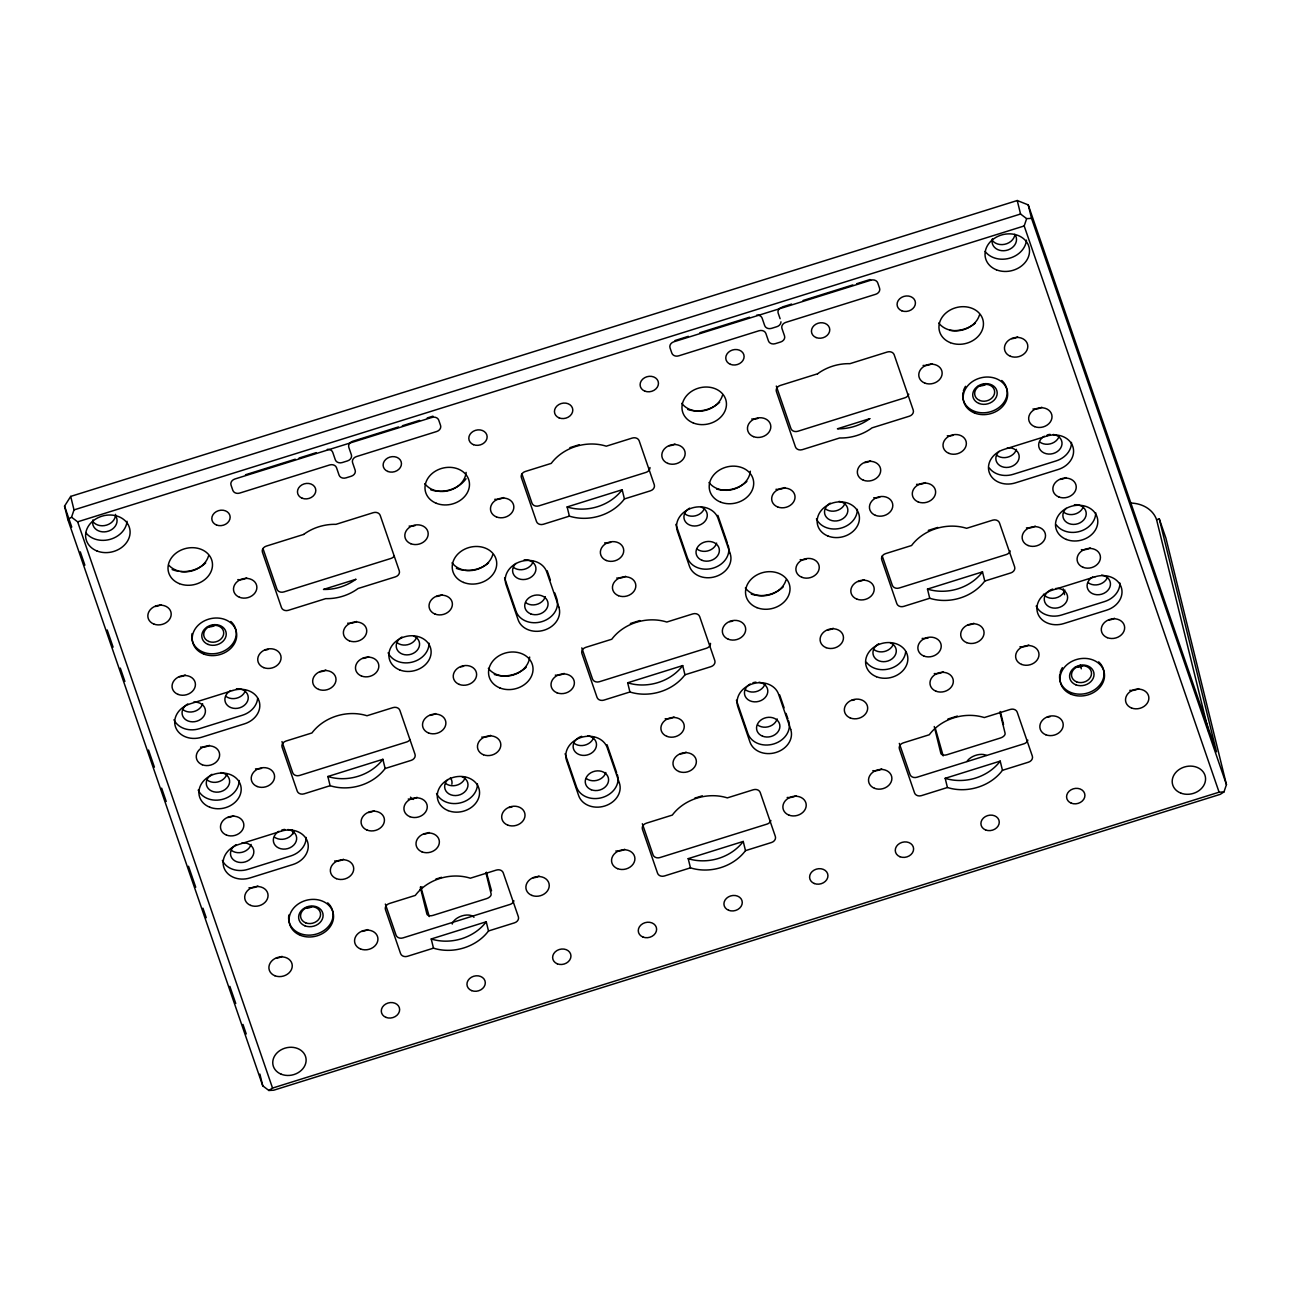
<?xml version="1.0" encoding="UTF-8"?>
<svg xmlns="http://www.w3.org/2000/svg" width="1291" height="1291" viewBox="0 0 1291 1291"><rect width="100%" height="100%" fill="white"/><g stroke="black" fill="none" stroke-linecap="round" stroke-linejoin="round"><path stroke-width="1.5" d="M1159.27 518.869L1165.934 538.218L1226.45 784.605L1223.981 791.916L1220.302 794.32L273.757 1090.201L268.867 1090.475L262.767 1085.844L67.858 519.595L71.538 517.191L74.007 509.897L70.698 496.406L1017.243 200.525L1028.233 204.882L1216.477 751.782L1159.27 518.869L1156.591 519.708A30.871 25.546 -13.8 0 0 1130.722 503.054M1223.981 791.916L1219.091 792.19L1024.183 225.957L1026.652 218.647L1031.541 218.373L1226.45 784.605M67.858 519.595L64.55 506.12L70.698 496.406M268.867 1090.475L272.546 1088.071L1219.091 792.19M74.007 509.897L1020.552 214.016L1026.652 218.647M71.538 517.191L77.638 521.822L1024.183 225.957M245.5 474.765L295.268 459.209M299.092 458.015L316.311 452.625M398.532 426.934L352.653 441.28A5.616 4.631 -13.9 0 0 348.812 447.348L351.378 454.819A5.616 4.648 -13.8 0 1 347.537 460.887L342.18 462.565A5.616 4.648 -13.8 0 1 335.321 459.838L332.755 452.366A5.616 4.631 -13.6 0 0 327.317 449.365M402.356 425.74L419.575 420.35M427.224 417.961L432.953 416.17M674.951 340.534L688.329 336.338M699.803 332.755L749.522 317.215M782.023 307.064L791.593 304.063M803.067 300.48L852.835 284.924M856.659 283.73L870.053 279.534M569.847 447.67L579.336 444.701M569.396 516.142L567.136 506.943L622.165 489.741L624.424 498.939A44.346 36.681 -13.8 0 1 569.396 516.142L543.366 524.275A5.616 4.648 -13.8 0 1 536.507 521.548L521.37 477.589A5.616 4.648 -13.8 0 1 525.211 471.522L551.241 463.388A44.346 36.681 -13.8 0 1 606.27 446.186L632.283 438.052A5.616 4.648 -13.8 0 1 639.158 440.764L654.279 484.738A5.616 4.648 -13.8 0 1 650.454 490.806L624.424 498.939M630.379 623.521L639.868 620.551M928.294 530.391L937.782 527.422M330.109 785.703L327.866 776.504L382.878 759.302L385.138 768.5A44.346 36.681 -13.8 0 1 330.109 785.703L304.095 793.836A5.616 4.648 -13.8 0 1 297.22 791.109L282.1 747.15A5.616 4.648 -13.8 0 1 285.94 741.082L311.954 732.949A44.346 36.681 -13.8 0 1 366.983 715.747L393.013 707.613A5.616 4.648 -13.8 0 1 399.871 710.34L415.008 754.299A5.616 4.648 -13.8 0 1 411.167 760.367L385.138 768.5M629.927 691.992L627.668 682.794L682.697 665.591L684.956 674.79A44.346 36.681 -13.8 0 1 629.927 691.992L603.898 700.125A5.616 4.648 -13.8 0 1 597.039 697.398L581.902 653.44A5.616 4.648 -13.8 0 1 585.743 647.372L611.773 639.239A44.346 36.681 -13.8 0 1 666.802 622.036L692.815 613.903A5.616 4.648 -13.8 0 1 699.69 616.614L714.811 660.589A5.616 4.648 -13.8 0 1 710.97 666.656L684.956 674.79M929.73 598.266L927.487 589.083L982.499 571.881L984.759 581.063A44.346 36.681 -13.8 0 1 929.73 598.266L903.716 606.399A5.616 4.648 -13.8 0 1 896.842 603.688L881.721 559.713A5.616 4.648 -13.8 0 1 885.561 553.645L911.575 545.512A44.346 36.681 -13.8 0 1 966.604 528.309L992.634 520.176A5.616 4.648 -13.8 0 1 999.492 522.903L1014.629 566.862A5.616 4.648 -13.8 0 1 1010.788 572.93L984.759 581.063M435.825 879.106L441.522 877.315M694.703 798.177L702.304 795.805M947.901 719.039L957.373 716.069M433.486 948.159L431.226 938.977L486.239 921.774L488.498 930.972A44.346 36.681 -13.8 0 1 433.486 948.159L407.456 956.308A5.616 4.648 -13.8 0 1 400.581 953.581L385.46 909.622A5.616 4.648 -13.8 0 1 389.301 903.539L415.315 895.405A44.346 36.681 -13.8 0 1 470.344 878.203L496.373 870.069A5.616 4.648 -13.8 0 1 503.232 872.797L518.369 916.755A5.616 4.648 -13.8 0 1 514.528 922.823L488.498 930.972M690.459 867.842L688.2 858.644L743.229 841.442L745.488 850.64A44.346 36.681 -13.8 0 1 690.459 867.842L664.429 875.976A5.616 4.648 -13.8 0 1 657.571 873.249L642.434 829.29A5.616 4.648 -13.8 0 1 646.275 823.222L672.304 815.089A44.346 36.681 -13.8 0 1 727.333 797.886L753.347 789.753A5.616 4.648 -13.8 0 1 760.221 792.464L775.342 836.439A5.616 4.648 -13.8 0 1 771.502 842.507L745.488 850.64M947.433 787.51L945.173 778.312L1000.202 761.109L1002.462 770.307A44.346 36.681 -13.8 0 1 947.433 787.51L921.419 795.643A5.616 4.648 -13.8 0 1 914.544 792.916L899.407 748.958A5.616 4.648 -13.8 0 1 903.248 742.89L929.278 734.757A44.346 36.681 -13.8 0 1 984.307 717.554L1010.337 709.421A5.616 4.648 -13.8 0 1 1017.195 712.148L1032.332 756.106A5.616 4.648 -13.8 0 1 1028.491 762.174L1002.462 770.307M882.237 555.985L892.323 585.291A5.616 4.648 -13.8 0 0 899.198 588.018L1006.27 554.549A5.616 4.648 -13.8 0 0 1010.159 550.902M943.188 755.897L935.2 727.914M780.103 318.732L778.183 313.132A5.616 4.631 -13.9 0 1 780.684 307.645M776.311 386.074L790.931 428.547A5.616 4.648 -13.8 0 0 797.806 431.275L904.878 397.806A5.616 4.648 -13.8 0 0 908.751 394.158M899.311 743.39L910.026 774.535A5.616 4.648 -13.8 0 0 916.9 777.263L1023.973 743.794A5.616 4.648 -13.8 0 0 1027.846 740.13M717.844 515.335L727.414 543.108M779.651 694.881L784.121 707.839M786.025 713.39L787.946 718.958M675.887 524.356L687.361 557.664A21.334 17.638 -13.8 0 0 713.455 568.024A21.334 17.638 -13.8 0 0 728.043 544.947M736.419 700.206L747.892 733.514A21.334 17.638 -13.8 0 0 773.987 743.874A21.334 17.638 -13.8 0 0 788.575 720.798M521.903 473.845L531.989 503.167A5.616 4.648 -13.8 0 0 538.847 505.878L645.936 472.409A5.616 4.648 -13.8 0 0 649.986 467.536M581.805 647.872L592.521 679.018A5.616 4.648 -13.8 0 0 599.379 681.729L706.467 648.26A5.616 4.648 -13.8 0 0 710.518 643.386M642.337 823.723L653.052 854.868A5.616 4.648 -13.8 0 0 659.911 857.579L766.999 824.11A5.616 4.648 -13.8 0 0 770.872 820.463M547.174 570.735L550.353 579.998M554.807 592.956L556.728 598.508A21.334 17.638 -13.8 0 1 542.123 621.568A21.334 17.638 -13.8 0 1 516.029 611.224L504.571 577.9M607.06 744.746L616.614 772.502M565.103 753.75L576.561 787.074A21.334 17.638 -13.8 0 0 602.655 797.418A21.334 17.638 -13.8 0 0 617.259 774.358M491.532 890.822L486.4 872.2M429.241 916.562L420.785 886.723M262.993 548.578L276.968 589.212A5.616 4.648 -13.8 0 0 283.842 591.923L390.915 558.454A5.616 4.648 -13.8 0 0 394.255 555.985M385.347 904.055L396.063 935.184A5.616 4.648 -13.8 0 0 402.937 937.912L510.01 904.442A5.616 4.648 -13.8 0 0 513.899 900.795M281.987 741.583L292.702 772.728A5.616 4.648 -13.8 0 0 299.577 775.455L406.649 741.986A5.616 4.648 -13.8 0 0 409.989 739.517M77.638 521.822L272.546 1088.071M64.55 506.12L71.763 527.083M80.3 551.854L84.883 565.184M107.185 629.976L113.092 647.13M120.305 668.092L124.888 681.422M148.513 750.023L154.42 767.177M161.633 788.139L166.216 801.485M188.518 866.261L195.732 887.224M202.945 908.186L206.237 917.723M229.846 986.324L235.753 1003.462M242.966 1024.425L246.242 1033.962M1156.591 519.708L1208.521 731.093M1028.233 204.882L1031.541 218.373M1017.243 200.525L1020.552 214.016M1000.364 711.535L1003.543 724.509M999.912 712.18L1005.092 733.256A5.616 3.147 -19 0 1 1000.493 737.984L946.948 754.735A5.616 3.147 -19 0 1 940.849 753.331L934.264 726.526M485.949 872.845L491.129 893.905A5.616 3.147 -19 0 1 486.529 898.649L432.985 915.384A5.616 3.147 -19 0 1 426.885 913.996L420.301 887.175M259.894 1074.112L262.767 1085.844M1063.235 588.857L1064.559 594.699M1080.406 664.897L1081.293 668.803M292.315 829.919L293.186 833.808M419.688 890.161A44.346 24.852 -19 0 1 422.141 886.949M966.959 761.512A11.797 6.6 -19 0 1 986.437 755.429M450.301 777.86A22.463 12.587 -19 0 1 451.866 784.202M413.362 799.419A22.463 12.587 -19 0 1 410.49 797.144M452.253 924.066A11.797 6.6 -19 0 1 461.936 915.9A11.797 6.6 -19 0 1 473.975 917.272M1082.859 665.672A10.102 8.359 -13.8 0 1 1075.274 667.173M986.017 384.315A10.102 8.359 -13.8 0 1 978.433 385.799M215.081 625.296A10.102 8.359 -13.8 0 1 207.496 626.797M311.922 906.653A10.102 8.359 -13.8 0 1 306.935 908.218M1138.662 688.603A11.797 9.747 -13.8 0 1 1129.803 690.346M1050.196 716.602A11.797 9.747 -13.8 0 1 1047.179 717.199M881.672 768.92A11.797 9.747 -13.8 0 1 872.829 770.679M796.014 795.708A11.797 9.747 -13.8 0 1 787.171 797.451M624.699 849.252A11.797 9.747 -13.8 0 1 615.839 850.995M539.041 876.04A11.797 9.747 -13.8 0 1 533.215 877.848M367.709 929.585A11.797 9.747 -13.8 0 1 361.9 931.408M282.051 956.357A11.797 9.747 -13.8 0 1 276.242 958.18M1114.44 618.26A11.797 9.747 -13.8 0 1 1108.63 620.083M1028.782 645.032A11.797 9.747 -13.8 0 1 1019.938 646.775M943.124 671.804A11.797 9.747 -13.8 0 1 934.281 673.563M854.658 699.819A11.797 9.747 -13.8 0 1 851.64 700.4M777.15 718.926A11.797 9.747 -13.8 0 1 757.672 725.009M686.15 752.137A11.797 9.747 -13.8 0 1 680.325 753.96M605.834 772.486A11.797 9.747 -13.8 0 1 586.356 778.57M512.027 806.923A11.797 9.747 -13.8 0 1 509.009 807.504M429.161 832.469A11.797 9.747 -13.8 0 1 423.335 834.293M343.503 859.241A11.797 9.747 -13.8 0 1 334.659 860.984M257.845 886.013A11.797 9.747 -13.8 0 1 248.985 887.772M1090.233 547.917A11.797 9.747 -13.8 0 1 1081.374 549.659M833.244 628.249A11.797 9.747 -13.8 0 1 827.434 630.073M490.612 735.354A11.797 9.747 -13.8 0 1 481.753 737.096M233.623 815.686A11.797 9.747 -13.8 0 1 227.813 817.493M1066.011 477.573A11.797 9.747 -13.8 0 1 1060.201 479.397M806.23 559.132A11.797 9.747 -13.8 0 1 800.194 559.649M463.598 666.237A11.797 9.747 -13.8 0 1 460.58 666.834M209.416 745.343A11.797 9.747 -13.8 0 1 200.573 747.086M1041.805 407.23A11.797 9.747 -13.8 0 1 1032.961 408.989M953.339 435.245A11.797 9.747 -13.8 0 1 947.304 435.761M870.489 460.79A11.797 9.747 -13.8 0 1 864.663 462.614M784.831 487.562A11.797 9.747 -13.8 0 1 775.972 489.305M704.515 507.912A11.797 9.747 -13.8 0 1 685.037 513.996M610.708 542.349A11.797 9.747 -13.8 0 1 604.656 542.865M533.183 561.456A11.797 9.747 -13.8 0 1 513.721 567.54M442.184 594.667A11.797 9.747 -13.8 0 1 436.358 596.49M356.526 621.455A11.797 9.747 -13.8 0 1 347.682 623.198M268.06 649.454A11.797 9.747 -13.8 0 1 265.042 650.051M185.21 674.999A11.797 9.747 -13.8 0 1 179.384 676.823M1017.598 336.903A11.797 9.747 -13.8 0 1 1011.773 338.71M931.941 363.675A11.797 9.747 -13.8 0 1 923.081 365.418M757.817 418.445A11.797 9.747 -13.8 0 1 751.765 418.978M674.951 444.007A11.797 9.747 -13.8 0 1 669.125 445.815M503.635 497.551A11.797 9.747 -13.8 0 1 494.776 499.294M415.169 525.55A11.797 9.747 -13.8 0 1 409.118 526.082M246.646 577.884A11.797 9.747 -13.8 0 1 237.802 579.627M160.988 604.656A11.797 9.747 -13.8 0 1 155.178 606.48M1064.849 590.035A11.797 9.747 -13.8 0 1 1055.215 598.088A11.797 9.747 -13.8 0 1 1043.483 594.247M1035.301 526.131A11.797 9.747 -13.8 0 1 1026.442 527.874M1016.42 449.365A11.797 9.747 -13.8 0 1 996.959 455.449M973.85 623.246A11.797 9.747 -13.8 0 1 968.024 625.07M925.421 482.576A11.797 9.747 -13.8 0 1 916.578 484.319M893.533 643.596A11.797 9.747 -13.8 0 1 874.055 649.68M863.969 579.691A11.797 9.747 -13.8 0 1 858.16 581.515M845.105 502.909A11.797 9.747 -13.8 0 1 825.627 508.993M465.228 777.472A11.797 9.747 -13.8 0 1 445.766 783.556M435.68 713.568A11.797 9.747 -13.8 0 1 429.855 715.392M416.799 636.802A11.797 9.747 -13.8 0 1 397.338 642.886M374.229 810.683A11.797 9.747 -13.8 0 1 368.403 812.507M325.8 670.013A11.797 9.747 -13.8 0 1 319.974 671.82M293.912 831.033A11.797 9.747 -13.8 0 1 274.434 837.117M261.557 768.339A11.797 9.747 -13.8 0 1 255.505 768.871M245.484 690.346A11.797 9.747 -13.8 0 1 226.006 696.43M765.047 683.762A11.797 9.747 -13.8 0 1 745.569 689.846M732.675 621.084A11.797 9.747 -13.8 0 1 729.657 621.665M716.618 543.075A11.797 9.747 -13.8 0 1 697.14 549.159M674.031 716.973A11.797 9.747 -13.8 0 1 665.188 718.716M625.619 576.286A11.797 9.747 -13.8 0 1 616.759 578.029M593.715 737.306A11.797 9.747 -13.8 0 1 574.253 743.39M564.167 673.402A11.797 9.747 -13.8 0 1 555.308 675.145M545.302 596.636A11.797 9.747 -13.8 0 1 525.824 602.719M1107.678 576.657A11.797 9.747 -13.8 0 1 1088.216 582.741M1083.472 506.314A11.797 9.747 -13.8 0 1 1063.994 512.398M1059.265 435.971A11.797 9.747 -13.8 0 1 1039.788 442.055M928.213 637.867A11.797 9.747 -13.8 0 1 922.161 638.383M879.784 497.18A11.797 9.747 -13.8 0 1 873.749 497.713M417.058 797.305A11.797 9.747 -13.8 0 1 408.214 799.048M368.629 656.619A11.797 9.747 -13.8 0 1 362.803 658.442M251.083 844.411A11.797 9.747 -13.8 0 1 231.605 850.495M226.861 774.067A11.797 9.747 -13.8 0 1 207.399 780.167M202.655 703.74A11.797 9.747 -13.8 0 1 183.177 709.824M975.302 323.121A28.063 23.222 -13.8 0 1 949.853 330.335M719.636 402.292A28.063 23.222 -13.8 0 1 687.732 409.473M746.876 481.414A28.063 23.222 -13.8 0 1 716.65 489.095M783.185 586.937A28.063 23.222 -13.8 0 1 751.281 594.118M205.672 562.941A28.063 23.222 -13.8 0 1 180.675 571.51M178.9 571.316A28.063 23.222 -13.8 0 1 172.155 569.557M466.051 478.767A28.063 23.222 -13.8 0 1 430.742 489.805M488.579 562.908A28.063 23.222 -13.8 0 1 464.889 570.315M463.13 570.122A28.063 23.222 -13.8 0 1 456.385 568.363M526.212 667.253A28.063 23.222 -13.8 0 1 494.308 674.451M115.577 514.367A12.345 10.215 -13.8 0 1 106.653 525.098A12.345 10.215 -13.8 0 1 92.823 521.483M1014.629 235.914A12.345 10.215 -13.8 0 1 1004.527 244.338A12.345 10.215 -13.8 0 1 992.246 240.336M1098.657 661.863A22.463 18.574 -13.8 0 1 1087.861 692.944A22.463 18.574 -13.8 0 1 1059.846 673.983M1060.234 672.369A22.463 18.574 -13.8 0 1 1062.38 667.657M1001.8 380.49A22.463 18.574 -13.8 0 1 991.004 411.587A22.463 18.574 -13.8 0 1 962.989 392.625M963.376 390.995A22.463 18.574 -13.8 0 1 965.539 386.299M327.704 902.845A22.463 18.574 -13.8 0 1 316.908 933.926A22.463 18.574 -13.8 0 1 288.894 914.98M230.863 621.487A22.463 18.574 -13.8 0 1 220.067 652.568A22.463 18.574 -13.8 0 1 192.052 633.607M529.665 657.038A22.463 18.574 -13.8 0 1 512.592 675.177A22.463 18.574 -13.8 0 1 488.353 668.335M208.513 555.985A22.463 18.574 -13.8 0 1 191.1 571.106A22.463 18.574 -13.8 0 1 168.879 565.297M466.116 472.393A22.463 18.574 -13.8 0 1 449.042 490.532A22.463 18.574 -13.8 0 1 424.804 483.689M492.726 554.791A22.463 18.574 -13.8 0 1 474.362 570.106A22.463 18.574 -13.8 0 1 452.044 562.811M786.025 579.982A22.463 18.574 -13.8 0 1 767.661 595.296A22.463 18.574 -13.8 0 1 745.343 588.002M979.449 315.004A22.463 18.574 -13.8 0 1 961.085 330.318A22.463 18.574 -13.8 0 1 938.767 323.024M722.476 395.336A22.463 18.574 -13.8 0 1 704.111 410.651A22.463 18.574 -13.8 0 1 681.777 403.357M750.329 471.199A22.463 18.574 -13.8 0 1 733.256 489.337A22.463 18.574 -13.8 0 1 709.017 482.495M905.701 651.568A21.334 17.638 -13.8 0 1 889.483 668.786A21.334 17.638 -13.8 0 1 866.455 662.299M890.322 642.821A11.797 9.747 -13.8 0 1 893.662 657.377A11.797 9.747 -13.8 0 1 875.766 658.91A11.797 9.747 -13.8 0 1 878.638 643.822M477.46 783.895A21.334 17.638 -13.8 0 1 460.274 802.905A21.334 17.638 -13.8 0 1 436.552 793.497M462.017 776.698A11.797 9.747 -13.8 0 1 465.97 790.528A11.797 9.747 -13.8 0 1 448.929 793.884A11.797 9.747 -13.8 0 1 447.945 779.474M857.337 509.332A21.334 17.638 -13.8 0 1 840.151 528.342A21.334 17.638 -13.8 0 1 816.428 518.934M839.053 501.392A11.797 9.747 -13.8 0 1 846.38 515.19A11.797 9.747 -13.8 0 1 828.047 518.804A11.797 9.747 -13.8 0 1 830.21 503.135M429.032 643.208A21.334 17.638 -13.8 0 1 411.845 662.218A21.334 17.638 -13.8 0 1 388.123 652.81M413.588 636.011A11.797 9.747 -13.8 0 1 416.945 650.567A11.797 9.747 -13.8 0 1 399.048 652.116A11.797 9.747 -13.8 0 1 401.904 637.028M1095.688 512.721A21.334 17.638 -13.8 0 1 1080.309 531.246A21.334 17.638 -13.8 0 1 1056.393 525.017M1074.386 504.716A11.797 9.747 -13.8 0 1 1085.876 516.126A11.797 9.747 -13.8 0 1 1068.851 523.565A11.797 9.747 -13.8 0 1 1066.172 508.315M239.093 780.49A21.334 17.638 -13.8 0 1 221.907 799.5A21.334 17.638 -13.8 0 1 198.185 790.092M220.826 772.551A11.797 9.747 -13.8 0 1 228.152 786.348A11.797 9.747 -13.8 0 1 209.804 789.963A11.797 9.747 -13.8 0 1 211.966 774.293M1119.91 583.064A21.334 17.638 -13.8 0 1 1104.515 601.59L1061.686 614.984A21.334 17.638 -13.8 0 1 1036.173 606.06M1101.643 575.14A11.797 9.747 -13.8 0 1 1108.969 588.938A11.797 9.747 -13.8 0 1 1090.621 592.553A11.797 9.747 -13.8 0 1 1092.783 576.883M1055.78 588.454A11.797 9.747 -13.8 0 1 1066.592 601.509A11.797 9.747 -13.8 0 1 1047.082 605.366A11.797 9.747 -13.8 0 1 1052.762 589.035M306.128 837.439A21.334 17.638 -13.8 0 1 290.749 855.965L247.92 869.359A21.334 17.638 -13.8 0 1 222.391 860.435M241.998 842.829A11.797 9.747 -13.8 0 1 253.197 855.062A11.797 9.747 -13.8 0 1 234.784 860.823A11.797 9.747 -13.8 0 1 236.188 844.637M287.861 829.516A11.797 9.747 -13.8 0 1 295.187 843.297A11.797 9.747 -13.8 0 1 276.855 846.928A11.797 9.747 -13.8 0 1 279.017 831.259M281.809 830.032A11.797 9.747 -13.8 0 1 284.827 829.435M1071.482 442.393A21.334 17.638 -13.8 0 1 1056.086 460.919L1013.257 474.297A21.334 17.638 -13.8 0 1 989.342 468.068M1053.214 434.454A11.797 9.747 -13.8 0 1 1060.54 448.251A11.797 9.747 -13.8 0 1 1042.192 451.866A11.797 9.747 -13.8 0 1 1044.354 436.197M1047.162 434.97A11.797 9.747 -13.8 0 1 1050.18 434.373M1007.351 447.767A11.797 9.747 -13.8 0 1 1018.841 459.16A11.797 9.747 -13.8 0 1 1001.816 466.6A11.797 9.747 -13.8 0 1 999.137 451.35M257.651 698.318A21.334 17.638 -13.8 0 1 242.321 715.279L199.492 728.673A21.334 17.638 -13.8 0 1 173.978 719.749M193.585 702.143A11.797 9.747 -13.8 0 1 204.769 714.391A11.797 9.747 -13.8 0 1 186.356 720.136A11.797 9.747 -13.8 0 1 187.76 703.966M236.414 688.749A11.797 9.747 -13.8 0 1 247.598 700.997A11.797 9.747 -13.8 0 1 229.185 706.758A11.797 9.747 -13.8 0 1 230.589 690.572M758.995 682.245A11.797 9.747 -13.8 0 1 766.321 696.043A11.797 9.747 -13.8 0 1 747.973 699.657A11.797 9.747 -13.8 0 1 750.152 683.988M752.943 682.761A11.797 9.747 -13.8 0 1 755.961 682.164M587.679 735.789A11.797 9.747 -13.8 0 1 594.473 750.361A11.797 9.747 -13.8 0 1 575.334 752.008A11.797 9.747 -13.8 0 1 581.628 736.306M701.303 507.121A11.797 9.747 -13.8 0 1 704.644 521.693A11.797 9.747 -13.8 0 1 686.747 523.226A11.797 9.747 -13.8 0 1 689.62 508.138M524.114 559.874A11.797 9.747 -13.8 0 1 535.604 571.268A11.797 9.747 -13.8 0 1 518.579 578.707A11.797 9.747 -13.8 0 1 515.9 563.457M982.499 571.881A44.346 36.681 -13.8 0 1 927.487 589.083M682.697 665.591A44.346 36.681 -13.8 0 1 627.668 682.794M382.878 759.302A44.346 36.681 -13.8 0 1 327.866 776.504M1000.202 761.109A44.346 36.681 -13.8 0 1 945.173 778.312M743.229 841.442A44.346 36.681 -13.8 0 1 688.2 858.644M622.165 489.741A44.346 36.681 -13.8 0 1 567.136 506.943M486.239 921.774A44.346 36.681 -13.8 0 1 431.226 938.977M756.687 315.149A5.616 4.631 -13.6 0 1 762.126 318.151L764.692 325.622A5.616 4.648 -13.8 0 0 771.566 328.35L776.908 326.671A5.616 4.648 -13.8 0 0 780.958 321.798M127.034 521.274A22.463 18.574 -13.8 0 1 109.945 539.412A22.463 18.574 -13.8 0 1 85.722 532.57M115.351 515.496A12.345 10.215 -13.8 0 1 106.604 531.618A12.345 10.215 -13.8 0 1 92.968 519.902M1026.458 240.126A22.463 18.574 -13.8 0 1 1009.384 258.265A22.463 18.574 -13.8 0 1 985.146 251.422M1014.791 234.333A12.345 10.215 -13.8 0 1 1006.028 250.47A12.345 10.215 -13.8 0 1 992.408 238.754M431.872 417.429L234.865 479.009A5.616 4.648 -13.8 0 0 231.024 485.077L232.832 490.354A5.616 4.648 -13.8 0 0 239.706 493.081L329.641 464.97A5.616 4.648 -13.8 0 1 336.515 467.681L339.081 475.153A5.616 4.648 -13.8 0 0 345.956 477.88L351.297 476.218A5.616 4.648 -13.8 0 0 355.138 470.134L352.572 462.662A5.616 4.648 -13.8 0 1 356.413 456.594L436.713 431.501A5.616 4.648 -13.8 0 0 440.554 425.417L438.746 420.156A5.616 4.648 -13.8 0 0 431.872 417.429M870.892 280.195L673.87 341.776A5.616 4.648 -13.8 0 0 670.029 347.86L671.836 353.121A5.616 4.648 -13.8 0 0 678.711 355.848L759.011 330.754A5.616 4.648 -13.8 0 1 765.886 333.465L768.452 340.937A5.616 4.648 -13.8 0 0 775.326 343.664L780.684 341.986A5.616 4.648 -13.8 0 0 784.525 335.918L781.943 328.447A5.616 4.648 -13.8 0 1 785.783 322.379L875.734 294.267A5.616 4.648 -13.8 0 0 879.574 288.2L877.751 282.923A5.616 4.648 -13.8 0 0 870.892 280.195M303.627 534.442L266.269 546.125A5.616 4.648 -13.8 0 0 262.428 552.193L281.486 607.593A5.616 4.648 -13.8 0 0 288.361 610.32L325.735 598.637A44.346 36.681 -13.8 0 0 358.059 588.518L395.433 576.851A5.616 4.648 -13.8 0 0 399.274 570.767L380.2 515.383A5.616 4.648 -13.8 0 0 373.341 512.656L335.967 524.34A44.346 36.681 -13.8 0 0 303.627 534.442M817.59 373.793L780.232 385.476A5.616 4.648 -13.8 0 0 776.391 391.544L795.45 446.928A5.616 4.648 -13.8 0 0 802.324 449.655L839.683 437.972A44.346 36.681 -13.8 0 0 872.022 427.87L909.397 416.186A5.616 4.648 -13.8 0 0 913.237 410.118L894.163 354.718A5.616 4.648 -13.8 0 0 887.304 352.007L849.93 363.675A44.346 36.681 -13.8 0 0 817.59 373.793M355.8 579.336L323.476 589.438A44.346 36.681 -13.8 0 0 355.8 579.336M869.763 418.671L837.423 428.79A44.346 36.681 -13.8 0 0 869.763 418.671M232.929 690.459L190.1 703.837A21.334 17.638 -13.8 0 0 175.495 726.914A21.334 17.638 -13.8 0 0 201.59 737.258L244.435 723.864A21.334 17.638 -13.8 0 0 259.023 700.803A21.334 17.638 -13.8 0 0 232.929 690.459M1046.694 436.084L1003.865 449.462A21.334 17.638 -13.8 0 0 989.277 472.538A21.334 17.638 -13.8 0 0 1015.372 482.882L1058.2 469.488A21.334 17.638 -13.8 0 0 1072.789 446.428A21.334 17.638 -13.8 0 0 1046.694 436.084M281.357 831.13L238.528 844.524A21.334 17.638 -13.8 0 0 223.924 867.584A21.334 17.638 -13.8 0 0 250.018 877.928L292.847 864.55A21.334 17.638 -13.8 0 0 307.452 841.49A21.334 17.638 -13.8 0 0 281.357 831.13M1095.123 576.754L1052.294 590.148A21.334 17.638 -13.8 0 0 1037.706 613.209A21.334 17.638 -13.8 0 0 1063.8 623.569L1106.629 610.175A21.334 17.638 -13.8 0 0 1121.217 587.115A21.334 17.638 -13.8 0 0 1095.123 576.754M730.157 553.532L718.038 518.369A21.334 17.638 -13.8 0 0 691.944 508.009A21.334 17.638 -13.8 0 0 677.355 531.085L689.459 566.249A21.334 17.638 -13.8 0 0 715.553 576.593A21.334 17.638 -13.8 0 0 730.157 553.532M790.689 729.383L778.57 694.219A21.334 17.638 -13.8 0 0 752.475 683.859A21.334 17.638 -13.8 0 0 737.887 706.935L749.99 742.099A21.334 17.638 -13.8 0 0 776.085 752.443A21.334 17.638 -13.8 0 0 790.689 729.383M558.825 607.093L546.722 571.913A21.334 17.638 -13.8 0 0 520.628 561.569A21.334 17.638 -13.8 0 0 506.04 584.629L518.143 619.809A21.334 17.638 -13.8 0 0 544.237 630.153A21.334 17.638 -13.8 0 0 558.825 607.093M619.357 782.943L607.254 747.763A21.334 17.638 -13.8 0 0 581.16 737.419A21.334 17.638 -13.8 0 0 566.571 760.48L578.675 795.659A21.334 17.638 -13.8 0 0 604.769 806.004A21.334 17.638 -13.8 0 0 619.357 782.943M1076.613 681.858A10.102 8.359 -13.8 0 0 1091.524 673.273A10.102 8.359 -13.8 0 0 1076.371 667.269A10.102 8.359 -13.8 0 0 1076.613 681.858M1075.823 684.795A12.345 10.215 -13.8 0 0 1094.042 674.305A12.345 10.215 -13.8 0 0 1075.548 666.963A12.345 10.215 -13.8 0 0 1075.823 684.795M978.981 403.438A12.345 10.215 -13.8 0 0 997.201 392.948A12.345 10.215 -13.8 0 0 978.691 385.606A12.345 10.215 -13.8 0 0 978.981 403.438M304.886 925.792A12.345 10.215 -13.8 0 0 323.105 915.287A12.345 10.215 -13.8 0 0 304.595 907.96A12.345 10.215 -13.8 0 0 304.886 925.792M208.045 644.419A12.345 10.215 -13.8 0 0 226.248 633.929A12.345 10.215 -13.8 0 0 207.754 626.587A12.345 10.215 -13.8 0 0 208.045 644.419M1071.401 694.364A22.463 18.574 -13.8 0 0 1104.515 675.274A22.463 18.574 -13.8 0 0 1070.868 661.944A22.463 18.574 -13.8 0 0 1071.401 694.364M385.977 1017.389A9.263 7.665 -13.8 0 0 399.645 1009.514A9.263 7.665 -13.8 0 0 385.767 1004.011A9.263 7.665 -13.8 0 0 385.977 1017.389M471.651 990.617A9.263 7.665 -13.8 0 0 485.303 982.741A9.263 7.665 -13.8 0 0 471.425 977.239A9.263 7.665 -13.8 0 0 471.651 990.617M557.309 963.828A9.263 7.665 -13.8 0 0 570.961 955.969A9.263 7.665 -13.8 0 0 557.083 950.466A9.263 7.665 -13.8 0 0 557.309 963.828M642.966 937.056A9.263 7.665 -13.8 0 0 656.619 929.181A9.263 7.665 -13.8 0 0 642.74 923.678A9.263 7.665 -13.8 0 0 642.966 937.056M728.624 910.284A9.263 7.665 -13.8 0 0 742.277 902.409A9.263 7.665 -13.8 0 0 728.398 896.906A9.263 7.665 -13.8 0 0 728.624 910.284M814.282 883.512A9.263 7.665 -13.8 0 0 827.951 875.637A9.263 7.665 -13.8 0 0 814.072 870.134A9.263 7.665 -13.8 0 0 814.282 883.512M899.94 856.724A9.263 7.665 -13.8 0 0 913.608 848.865A9.263 7.665 -13.8 0 0 899.73 843.362A9.263 7.665 -13.8 0 0 899.94 856.724M985.598 829.952A9.263 7.665 -13.8 0 0 999.266 822.077A9.263 7.665 -13.8 0 0 985.388 816.574A9.263 7.665 -13.8 0 0 985.598 829.952M1071.272 803.18A9.263 7.665 -13.8 0 0 1084.924 795.304A9.263 7.665 -13.8 0 0 1071.046 789.802A9.263 7.665 -13.8 0 0 1071.272 803.18M216.501 525.001A9.263 7.665 -13.8 0 0 230.153 517.126A9.263 7.665 -13.8 0 0 216.275 511.623A9.263 7.665 -13.8 0 0 216.501 525.001M302.159 498.229A9.263 7.665 -13.8 0 0 315.811 490.354A9.263 7.665 -13.8 0 0 301.933 484.851A9.263 7.665 -13.8 0 0 302.159 498.229M387.816 471.457A9.263 7.665 -13.8 0 0 401.469 463.582A9.263 7.665 -13.8 0 0 387.59 458.079A9.263 7.665 -13.8 0 0 387.816 471.457M473.474 444.669A9.263 7.665 -13.8 0 0 487.143 436.81A9.263 7.665 -13.8 0 0 473.264 431.307A9.263 7.665 -13.8 0 0 473.474 444.669M559.132 417.897A9.263 7.665 -13.8 0 0 572.801 410.022A9.263 7.665 -13.8 0 0 558.922 404.519A9.263 7.665 -13.8 0 0 559.132 417.897M644.79 391.125A9.263 7.665 -13.8 0 0 658.458 383.249A9.263 7.665 -13.8 0 0 644.58 377.747A9.263 7.665 -13.8 0 0 644.79 391.125M730.464 364.352A9.263 7.665 -13.8 0 0 744.116 356.477A9.263 7.665 -13.8 0 0 730.238 350.974A9.263 7.665 -13.8 0 0 730.464 364.352M816.122 337.564A9.263 7.665 -13.8 0 0 829.774 329.705A9.263 7.665 -13.8 0 0 815.896 324.202A9.263 7.665 -13.8 0 0 816.122 337.564M901.78 310.792A9.263 7.665 -13.8 0 0 915.432 302.917A9.263 7.665 -13.8 0 0 901.554 297.414A9.263 7.665 -13.8 0 0 901.78 310.792M499.924 687.958A22.463 18.574 -13.8 0 0 533.038 668.883A22.463 18.574 -13.8 0 0 499.407 655.538A22.463 18.574 -13.8 0 0 499.924 687.958M463.614 582.451A22.463 18.574 -13.8 0 0 496.728 563.376A22.463 18.574 -13.8 0 0 463.082 550.031A22.463 18.574 -13.8 0 0 463.614 582.451M436.374 503.312A22.463 18.574 -13.8 0 0 469.488 484.238A22.463 18.574 -13.8 0 0 435.842 470.892A22.463 18.574 -13.8 0 0 436.374 503.312M179.384 583.645A22.463 18.574 -13.8 0 0 212.499 564.57A22.463 18.574 -13.8 0 0 178.868 551.225A22.463 18.574 -13.8 0 0 179.384 583.645M756.913 607.641A22.463 18.574 -13.8 0 0 790.027 588.551A22.463 18.574 -13.8 0 0 756.381 575.221A22.463 18.574 -13.8 0 0 756.913 607.641M720.588 502.118A22.463 18.574 -13.8 0 0 753.702 483.044A22.463 18.574 -13.8 0 0 720.055 469.698A22.463 18.574 -13.8 0 0 720.588 502.118M693.348 422.996A22.463 18.574 -13.8 0 0 726.462 403.905A22.463 18.574 -13.8 0 0 692.831 390.576A22.463 18.574 -13.8 0 0 693.348 422.996M950.337 342.664A22.463 18.574 -13.8 0 0 983.452 323.573A22.463 18.574 -13.8 0 0 949.805 310.243A22.463 18.574 -13.8 0 0 950.337 342.664M1131.497 707.984A11.797 9.747 -13.8 0 0 1148.877 697.979A11.797 9.747 -13.8 0 0 1131.206 690.975A11.797 9.747 -13.8 0 0 1131.497 707.984M1045.823 734.773A11.797 9.747 -13.8 0 0 1063.219 724.751A11.797 9.747 -13.8 0 0 1045.549 717.748A11.797 9.747 -13.8 0 0 1045.823 734.773M874.507 788.317A11.797 9.747 -13.8 0 0 891.887 778.295A11.797 9.747 -13.8 0 0 874.233 771.292A11.797 9.747 -13.8 0 0 874.507 788.317M788.849 815.089A11.797 9.747 -13.8 0 0 806.23 805.084A11.797 9.747 -13.8 0 0 788.575 798.08A11.797 9.747 -13.8 0 0 788.849 815.089M617.534 868.649A11.797 9.747 -13.8 0 0 634.914 858.628A11.797 9.747 -13.8 0 0 617.259 851.624A11.797 9.747 -13.8 0 0 617.534 868.649M531.876 895.421A11.797 9.747 -13.8 0 0 549.256 885.4A11.797 9.747 -13.8 0 0 531.585 878.396A11.797 9.747 -13.8 0 0 531.876 895.421M360.544 948.982A11.797 9.747 -13.8 0 0 377.94 938.96A11.797 9.747 -13.8 0 0 360.27 931.957A11.797 9.747 -13.8 0 0 360.544 948.982M274.886 975.754A11.797 9.747 -13.8 0 0 292.266 965.733A11.797 9.747 -13.8 0 0 274.612 958.729A11.797 9.747 -13.8 0 0 274.886 975.754M1107.275 637.657A11.797 9.747 -13.8 0 0 1124.655 627.636A11.797 9.747 -13.8 0 0 1107 620.632A11.797 9.747 -13.8 0 0 1107.275 637.657M1021.617 664.429A11.797 9.747 -13.8 0 0 1038.997 654.408A11.797 9.747 -13.8 0 0 1021.342 647.404A11.797 9.747 -13.8 0 0 1021.617 664.429M935.959 691.201A11.797 9.747 -13.8 0 0 953.339 681.18A11.797 9.747 -13.8 0 0 935.685 674.176A11.797 9.747 -13.8 0 0 935.959 691.201M850.301 717.974A11.797 9.747 -13.8 0 0 867.681 707.968A11.797 9.747 -13.8 0 0 850.027 700.965A11.797 9.747 -13.8 0 0 850.301 717.974M678.969 771.534A11.797 9.747 -13.8 0 0 696.365 761.512A11.797 9.747 -13.8 0 0 678.695 754.509A11.797 9.747 -13.8 0 0 678.969 771.534M507.653 825.078A11.797 9.747 -13.8 0 0 525.034 815.073A11.797 9.747 -13.8 0 0 507.379 808.069A11.797 9.747 -13.8 0 0 507.653 825.078M421.996 851.866A11.797 9.747 -13.8 0 0 439.376 841.845A11.797 9.747 -13.8 0 0 421.721 834.841A11.797 9.747 -13.8 0 0 421.996 851.866M336.338 878.638A11.797 9.747 -13.8 0 0 353.718 868.617A11.797 9.747 -13.8 0 0 336.063 861.613A11.797 9.747 -13.8 0 0 336.338 878.638M250.68 905.411A11.797 9.747 -13.8 0 0 268.06 895.389A11.797 9.747 -13.8 0 0 250.406 888.386A11.797 9.747 -13.8 0 0 250.68 905.411M1083.068 567.314A11.797 9.747 -13.8 0 0 1100.448 557.292A11.797 9.747 -13.8 0 0 1082.794 550.289A11.797 9.747 -13.8 0 0 1083.068 567.314M826.079 647.646A11.797 9.747 -13.8 0 0 843.475 637.625A11.797 9.747 -13.8 0 0 825.804 630.621A11.797 9.747 -13.8 0 0 826.079 647.646M483.447 754.751A11.797 9.747 -13.8 0 0 500.827 744.729A11.797 9.747 -13.8 0 0 483.173 737.726A11.797 9.747 -13.8 0 0 483.447 754.751M226.458 835.067A11.797 9.747 -13.8 0 0 243.854 825.062A11.797 9.747 -13.8 0 0 226.183 818.058A11.797 9.747 -13.8 0 0 226.458 835.067M1058.846 496.97A11.797 9.747 -13.8 0 0 1076.242 486.949A11.797 9.747 -13.8 0 0 1058.572 479.945A11.797 9.747 -13.8 0 0 1058.846 496.97M801.872 577.303A11.797 9.747 -13.8 0 0 819.252 567.282A11.797 9.747 -13.8 0 0 801.598 560.278A11.797 9.747 -13.8 0 0 801.872 577.303M459.225 684.408A11.797 9.747 -13.8 0 0 476.621 674.386A11.797 9.747 -13.8 0 0 458.95 667.382A11.797 9.747 -13.8 0 0 459.225 684.408M202.251 764.74A11.797 9.747 -13.8 0 0 219.631 754.719A11.797 9.747 -13.8 0 0 201.977 747.715A11.797 9.747 -13.8 0 0 202.251 764.74M1034.64 426.627A11.797 9.747 -13.8 0 0 1052.02 416.606A11.797 9.747 -13.8 0 0 1034.365 409.602A11.797 9.747 -13.8 0 0 1034.64 426.627M948.982 453.399A11.797 9.747 -13.8 0 0 966.362 443.394A11.797 9.747 -13.8 0 0 948.707 436.39A11.797 9.747 -13.8 0 0 948.982 453.399M863.324 480.187A11.797 9.747 -13.8 0 0 880.704 470.166A11.797 9.747 -13.8 0 0 863.05 463.162A11.797 9.747 -13.8 0 0 863.324 480.187M777.666 506.96A11.797 9.747 -13.8 0 0 795.046 496.938A11.797 9.747 -13.8 0 0 777.376 489.935A11.797 9.747 -13.8 0 0 777.666 506.96M606.334 560.504A11.797 9.747 -13.8 0 0 623.731 550.499A11.797 9.747 -13.8 0 0 606.06 543.495A11.797 9.747 -13.8 0 0 606.334 560.504M435.019 614.064A11.797 9.747 -13.8 0 0 452.399 604.043A11.797 9.747 -13.8 0 0 434.744 597.039A11.797 9.747 -13.8 0 0 435.019 614.064M349.361 640.836A11.797 9.747 -13.8 0 0 366.741 630.815A11.797 9.747 -13.8 0 0 349.086 623.811A11.797 9.747 -13.8 0 0 349.361 640.836M263.703 667.608A11.797 9.747 -13.8 0 0 281.083 657.603A11.797 9.747 -13.8 0 0 263.429 650.599A11.797 9.747 -13.8 0 0 263.703 667.608M178.045 694.397A11.797 9.747 -13.8 0 0 195.425 684.375A11.797 9.747 -13.8 0 0 177.755 677.372A11.797 9.747 -13.8 0 0 178.045 694.397M1010.433 356.284A11.797 9.747 -13.8 0 0 1027.814 346.278A11.797 9.747 -13.8 0 0 1010.143 339.275A11.797 9.747 -13.8 0 0 1010.433 356.284M924.759 383.072A11.797 9.747 -13.8 0 0 942.156 373.051A11.797 9.747 -13.8 0 0 924.485 366.047A11.797 9.747 -13.8 0 0 924.759 383.072M753.444 436.616A11.797 9.747 -13.8 0 0 770.824 426.595A11.797 9.747 -13.8 0 0 753.169 419.591A11.797 9.747 -13.8 0 0 753.444 436.616M667.786 463.388A11.797 9.747 -13.8 0 0 685.166 453.383A11.797 9.747 -13.8 0 0 667.512 446.379A11.797 9.747 -13.8 0 0 667.786 463.388M496.47 516.949A11.797 9.747 -13.8 0 0 513.85 506.927A11.797 9.747 -13.8 0 0 496.196 499.924A11.797 9.747 -13.8 0 0 496.47 516.949M410.812 543.721A11.797 9.747 -13.8 0 0 428.192 533.699A11.797 9.747 -13.8 0 0 410.522 526.696A11.797 9.747 -13.8 0 0 410.812 543.721M239.481 597.281A11.797 9.747 -13.8 0 0 256.877 587.26A11.797 9.747 -13.8 0 0 239.206 580.256A11.797 9.747 -13.8 0 0 239.481 597.281M153.823 624.053A11.797 9.747 -13.8 0 0 171.203 614.032A11.797 9.747 -13.8 0 0 153.548 607.028A11.797 9.747 -13.8 0 0 153.823 624.053M1028.136 545.528A11.797 9.747 -13.8 0 0 1045.516 535.507A11.797 9.747 -13.8 0 0 1027.846 528.503A11.797 9.747 -13.8 0 0 1028.136 545.528M966.685 642.644A11.797 9.747 -13.8 0 0 984.065 632.622A11.797 9.747 -13.8 0 0 966.41 625.619A11.797 9.747 -13.8 0 0 966.685 642.644M918.256 501.957A11.797 9.747 -13.8 0 0 935.636 491.952A11.797 9.747 -13.8 0 0 917.982 484.948A11.797 9.747 -13.8 0 0 918.256 501.957M856.804 599.089A11.797 9.747 -13.8 0 0 874.201 589.067A11.797 9.747 -13.8 0 0 856.53 582.063A11.797 9.747 -13.8 0 0 856.804 599.089M428.515 732.965A11.797 9.747 -13.8 0 0 445.895 722.944A11.797 9.747 -13.8 0 0 428.225 715.94A11.797 9.747 -13.8 0 0 428.515 732.965M367.064 830.081A11.797 9.747 -13.8 0 0 384.444 820.059A11.797 9.747 -13.8 0 0 366.789 813.056A11.797 9.747 -13.8 0 0 367.064 830.081M318.635 689.394A11.797 9.747 -13.8 0 0 336.015 679.373A11.797 9.747 -13.8 0 0 318.361 672.385A11.797 9.747 -13.8 0 0 318.635 689.394M257.183 786.509A11.797 9.747 -13.8 0 0 274.58 776.504A11.797 9.747 -13.8 0 0 256.909 769.501A11.797 9.747 -13.8 0 0 257.183 786.509M728.318 639.239A11.797 9.747 -13.8 0 0 745.698 629.233A11.797 9.747 -13.8 0 0 728.043 622.23A11.797 9.747 -13.8 0 0 728.318 639.239M666.866 736.354A11.797 9.747 -13.8 0 0 684.262 726.349A11.797 9.747 -13.8 0 0 666.592 719.345A11.797 9.747 -13.8 0 0 666.866 736.354M618.437 595.684A11.797 9.747 -13.8 0 0 635.834 585.662A11.797 9.747 -13.8 0 0 618.163 578.658A11.797 9.747 -13.8 0 0 618.437 595.684M557.002 692.799A11.797 9.747 -13.8 0 0 574.382 682.778A11.797 9.747 -13.8 0 0 556.728 675.774A11.797 9.747 -13.8 0 0 557.002 692.799M876.411 676.71A21.334 17.638 -13.8 0 0 907.863 658.588A21.334 17.638 -13.8 0 0 875.911 645.92A21.334 17.638 -13.8 0 0 876.411 676.71M448.106 810.603A21.334 17.638 -13.8 0 0 479.558 792.464A21.334 17.638 -13.8 0 0 447.606 779.796A21.334 17.638 -13.8 0 0 448.106 810.603M827.983 536.039A21.334 17.638 -13.8 0 0 859.435 517.917A21.334 17.638 -13.8 0 0 827.483 505.233A21.334 17.638 -13.8 0 0 827.983 536.039M399.677 669.916A21.334 17.638 -13.8 0 0 431.129 651.794A21.334 17.638 -13.8 0 0 399.177 639.126A21.334 17.638 -13.8 0 0 399.677 669.916M923.856 656.038A11.797 9.747 -13.8 0 0 941.236 646.016A11.797 9.747 -13.8 0 0 923.581 639.013A11.797 9.747 -13.8 0 0 923.856 656.038M875.427 515.351A11.797 9.747 -13.8 0 0 892.807 505.33A11.797 9.747 -13.8 0 0 875.153 498.326A11.797 9.747 -13.8 0 0 875.427 515.351M409.892 816.687A11.797 9.747 -13.8 0 0 427.273 806.665A11.797 9.747 -13.8 0 0 409.618 799.678A11.797 9.747 -13.8 0 0 409.892 816.687M361.464 676.016A11.797 9.747 -13.8 0 0 378.844 665.995A11.797 9.747 -13.8 0 0 361.19 658.991A11.797 9.747 -13.8 0 0 361.464 676.016M1066.35 539.444A21.334 17.638 -13.8 0 0 1097.802 521.306A21.334 17.638 -13.8 0 0 1065.833 508.638A21.334 17.638 -13.8 0 0 1066.35 539.444M209.739 807.198A21.334 17.638 -13.8 0 0 241.191 789.075A21.334 17.638 -13.8 0 0 209.239 776.391A21.334 17.638 -13.8 0 0 209.739 807.198M96.986 550.983A22.463 18.574 -13.8 0 0 130.101 531.892A22.463 18.574 -13.8 0 0 96.454 518.562A22.463 18.574 -13.8 0 0 96.986 550.983M996.41 269.819A22.463 18.574 -13.8 0 0 1029.524 250.744A22.463 18.574 -13.8 0 0 995.894 237.399A22.463 18.574 -13.8 0 0 996.41 269.819M281.293 1074.241A16.848 13.927 -13.8 0 0 306.128 1059.927A16.848 13.927 -13.8 0 0 280.905 1049.922A16.848 13.927 -13.8 0 0 281.293 1074.241M1180.732 793.077A16.848 13.927 -13.8 0 0 1205.568 778.78A16.848 13.927 -13.8 0 0 1180.329 768.774A16.848 13.927 -13.8 0 0 1180.732 793.077M974.544 413.007A22.463 18.574 -13.8 0 0 1007.658 393.916A22.463 18.574 -13.8 0 0 974.011 380.587A22.463 18.574 -13.8 0 0 974.544 413.007M300.448 935.346A22.463 18.574 -13.8 0 0 333.562 916.271A22.463 18.574 -13.8 0 0 299.932 902.925A22.463 18.574 -13.8 0 0 300.448 935.346M203.607 653.988A22.463 18.574 -13.8 0 0 236.721 634.914A22.463 18.574 -13.8 0 0 203.074 621.568A22.463 18.574 -13.8 0 0 203.607 653.988M762.529 736.177A11.797 9.747 -13.8 0 0 779.909 726.155A11.797 9.747 -13.8 0 0 762.255 719.152A11.797 9.747 -13.8 0 0 762.529 736.177M591.213 789.721A11.797 9.747 -13.8 0 0 608.594 779.716A11.797 9.747 -13.8 0 0 590.939 772.712A11.797 9.747 -13.8 0 0 591.213 789.721M701.997 560.326A11.797 9.747 -13.8 0 0 719.377 550.305A11.797 9.747 -13.8 0 0 701.723 543.301A11.797 9.747 -13.8 0 0 701.997 560.326M530.682 613.87A11.797 9.747 -13.8 0 0 548.062 603.865A11.797 9.747 -13.8 0 0 530.407 596.862A11.797 9.747 -13.8 0 0 530.682 613.87M979.772 400.5A10.102 8.359 -13.8 0 0 994.667 391.915A10.102 8.359 -13.8 0 0 979.53 385.912A10.102 8.359 -13.8 0 0 979.772 400.5M208.819 641.482A10.102 8.359 -13.8 0 0 223.73 632.897A10.102 8.359 -13.8 0 0 208.593 626.893A10.102 8.359 -13.8 0 0 208.819 641.482M305.677 922.839A10.102 8.359 -13.8 0 0 320.571 914.254A10.102 8.359 -13.8 0 0 305.434 908.251A10.102 8.359 -13.8 0 0 305.677 922.839"/></g></svg>
